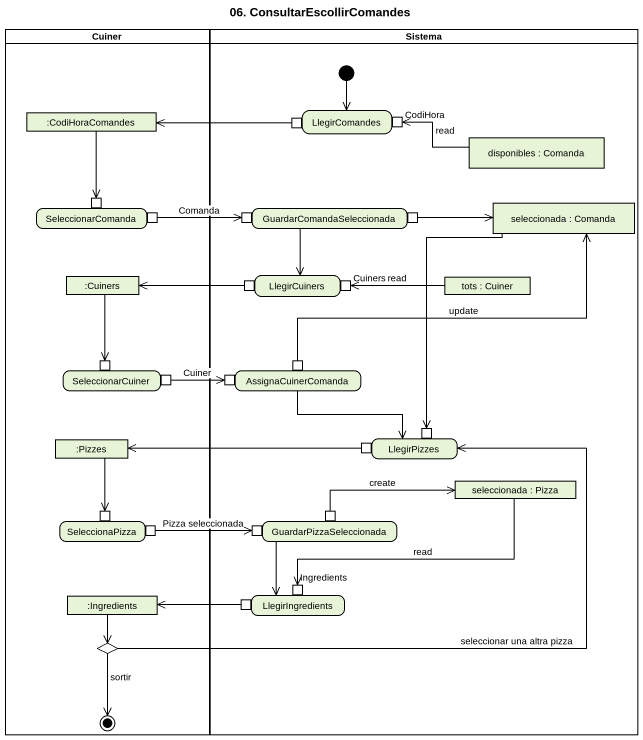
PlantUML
@startuml
title 06. ConsultarEscollirComandes
hide empty description
state Cuiner <<partition>> {
  state ":CodiHoraComandes" as CodiHoraComandes <<object>>
  state SeleccionarComanda {
    state pin2 <<inputPin>>
    state pin3 <<outputPin>>
  }
  state ":Cuiners" as Cuiners <<object>>
  state SeleccionarCuiner {
    state pin7 <<inputPin>>
    state pin8 <<outputPin>>
  }
  state ":Pizzes" as Pizzes <<object>>
  state SeleccionaPizza {
    state pin13 <<inputPin>>
    state pin14 <<outputPin>>
  }
  state ":Ingredients" as Ingredients_2 <<object>>
  state choice1 <<choice>>
  choice1 --> [*] : sortir
}
state Sistema <<partition>> {
  state LlegirComandes {
    state pin1 <<outputPin>>
    state CodiHora <<inputPin>>
  }
  state "disponibles : Comanda" as disponibles <<object>>
  state GuardarComandaSeleccionada {
    state pin4 <<inputPin>>
    state pin5 <<outputPin>>
  }
  state "seleccionada : Comanda" as seleccionada <<object>>
  state LlegirCuiners {
    state pin6 <<outputPin>>
    state "Cuiners" as Cuiners_2 <<inputPin>>
  }
  state "tots : Cuiner" as tots <<object>>
  state AssignaCuinerComanda {
    state pin9 <<inputPin>>
    state pin10 <<outputPin>>
  }
  state LlegirPizzes {
    state pin11 <<inputPin>>
    state pin12 <<outputPin>>
  }
  state "seleccionada : Pizza" as seleccionada_2 <<object>>
  state GuardarPizzaSeleccionada {
    state pin15 <<inputPin>>
    state pin16 <<outputPin>>
  }
  state LlegirIngredients {
    state Ingredients <<inputPin>>
    state pin17 <<outputPin>>
  }
  [*] --> LlegirComandes
}
CodiHoraComandes --> pin2
pin1 -left-> CodiHoraComandes
disponibles -left-> CodiHora : read
pin3 -right-> pin4 : Comanda
GuardarComandaSeleccionada --> LlegirCuiners
pin5 -right-> seleccionada
seleccionada --> pin11
Cuiners --> pin7
tots -left-> Cuiners_2 : read
pin6 -left-> Cuiners
pin8 -right-> pin9 : Cuiner
AssignaCuinerComanda -right-> LlegirPizzes
pin10 -right-> seleccionada : update
Pizzes --> pin13
pin12 -left-> Pizzes
seleccionada_2 -left-> Ingredients : read
pin14 -right-> pin15 : Pizza seleccionada
GuardarPizzaSeleccionada --> LlegirIngredients
pin16 -right-> seleccionada_2 : create
Ingredients_2 --> choice1
pin17 -left-> Ingredients_2
choice1 -up-> LlegirPizzes : seleccionar una altra pizza
@enduml
